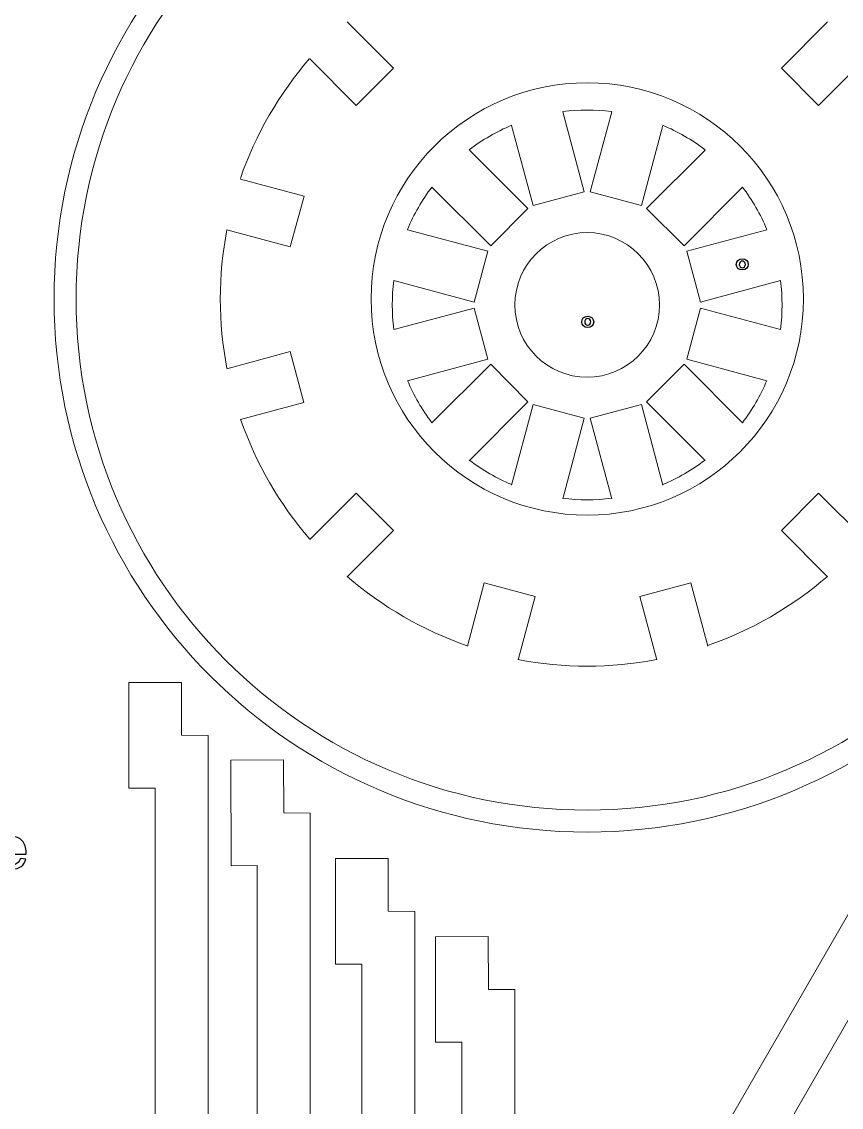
# Model space of a CAD drawing. Header units: centimetres. Extents: x -233 to -82, y 123 to 153.
# Drawn here: x -161.91 to -157.1, y 137.49 to 143.86 of the extents above; entities that cross this region are included whole.
import ezdxf

# ---------------------------------------------------------------- set-up
doc = ezdxf.new("R2010")
doc.units = ezdxf.units.CM
doc.header["$MEASUREMENT"] = 0
doc.layers.add('layer 1', color=7, linetype='Continuous')

msp = doc.modelspace()

# ---------------------------------------------------------------- linework, layer by layer
at = {"layer": 'layer 1', "color": 1, "lineweight": 9}
for points, knots in [([(-161.71951, 142.23415), (-161.71951, 140.50578), (-160.31839, 139.10465), (-158.59002, 139.10465), (-158.59002, 139.10465), (-156.86166, 139.10465), (-155.46054, 140.50578), (-155.46054, 142.23415), (-155.46054, 142.23415), (-155.46054, 143.96251), (-156.86166, 145.36364), (-158.59002, 145.36364), (-158.59002, 145.36364), (-160.31839, 145.36364), (-161.71951, 143.96251), (-161.71951, 142.23415)], [0, 0, 0, 0, 0.2, 0.2, 0.2, 0.2, 0.4, 0.4, 0.4, 0.4, 0.6, 0.6, 0.6, 0.6, 1, 1, 1, 1]), ([(-161.59039, 142.23415), (-161.59039, 140.57708), (-160.24709, 139.23377), (-158.59002, 139.23377), (-158.59002, 139.23377), (-156.93299, 139.23377), (-155.58965, 140.57708), (-155.58965, 142.23415), (-155.58965, 142.23415), (-155.58965, 143.89121), (-156.93299, 145.23456), (-158.59002, 145.23456), (-158.59002, 145.23456), (-160.24709, 145.23456), (-161.59039, 143.89121), (-161.59039, 142.23415)], [0, 0, 0, 0, 0.2, 0.2, 0.2, 0.2, 0.4, 0.4, 0.4, 0.4, 0.6, 0.6, 0.6, 0.6, 1, 1, 1, 1]), ([(-159.99862, 143.86081), (-159.99862, 143.86081), (-159.72769, 143.58988), (-159.72769, 143.58988), (-159.72769, 143.58988), (-159.72769, 143.58988), (-159.9457, 143.36975), (-159.9457, 143.36975), (-159.9457, 143.36975), (-159.9457, 143.36975), (-160.21875, 143.6428), (-160.21875, 143.6428)], [0, 0, 0, 0, 0.25, 0.25, 0.25, 0.25, 0.5, 0.5, 0.5, 0.5, 1, 1, 1, 1]), ([(-156.95912, 143.64281), (-156.95912, 143.64281), (-157.23213, 143.36976), (-157.23213, 143.36976), (-157.23213, 143.36976), (-157.23213, 143.36976), (-157.45018, 143.5899), (-157.45018, 143.5899)], [0, 0, 0, 0, 0.3333333, 0.3333333, 0.3333333, 0.3333333, 1, 1, 1, 1]), ([(-159.85896, 142.23418), (-159.85896, 141.53332), (-159.29081, 140.9652), (-158.58998, 140.9652), (-158.58998, 140.9652), (-157.88919, 140.9652), (-157.32107, 141.53332), (-157.32107, 142.23418), (-157.32107, 142.23418), (-157.32107, 142.93497), (-157.88919, 143.50309), (-158.58998, 143.50309), (-158.58998, 143.50309), (-159.29081, 143.50309), (-159.85896, 142.93497), (-159.85896, 142.23418)], [0, 0, 0, 0, 0.2, 0.2, 0.2, 0.2, 0.4, 0.4, 0.4, 0.4, 0.6, 0.6, 0.6, 0.6, 1, 1, 1, 1]), ([(-158.73334, 143.33268), (-158.73334, 143.33268), (-158.60849, 142.86278), (-158.60849, 142.86278), (-158.60849, 142.86278), (-158.60849, 142.86278), (-158.90691, 142.78228), (-158.90691, 142.78228), (-158.90691, 142.78228), (-158.90691, 142.78228), (-159.03391, 143.25221), (-159.03391, 143.25221)], [0, 0, 0, 0, 0.25, 0.25, 0.25, 0.25, 0.5, 0.5, 0.5, 0.5, 1, 1, 1, 1]), ([(-158.14705, 143.25221), (-158.14705, 143.25221), (-158.2719, 142.78231), (-158.2719, 142.78231), (-158.2719, 142.78231), (-158.2719, 142.78231), (-158.57247, 142.86277), (-158.57247, 142.86277), (-158.57247, 142.86277), (-158.57247, 142.86277), (-158.44547, 143.33267), (-158.44547, 143.33267)], [0, 0, 0, 0, 0.25, 0.25, 0.25, 0.25, 0.5, 0.5, 0.5, 0.5, 1, 1, 1, 1]), ([(-159.28159, 143.10827), (-159.28159, 143.10827), (-158.93866, 142.7654), (-158.93866, 142.7654), (-158.93866, 142.7654), (-158.93866, 142.7654), (-159.15667, 142.54527), (-159.15667, 142.54527), (-159.15667, 142.54527), (-159.15667, 142.54527), (-159.50173, 142.89025), (-159.50173, 142.89025)], [0, 0, 0, 0, 0.25, 0.25, 0.25, 0.25, 0.5, 0.5, 0.5, 0.5, 1, 1, 1, 1]), ([(-157.67928, 142.89026), (-157.67928, 142.89026), (-158.02214, 142.54528), (-158.02214, 142.54528), (-158.02214, 142.54528), (-158.02214, 142.54528), (-158.24228, 142.76542), (-158.24228, 142.76542), (-158.24228, 142.76542), (-158.24228, 142.76542), (-157.8973, 143.10828), (-157.8973, 143.10828)], [0, 0, 0, 0, 0.25, 0.25, 0.25, 0.25, 0.5, 0.5, 0.5, 0.5, 1, 1, 1, 1]), ([(-160.62518, 142.93794), (-160.62518, 142.93794), (-160.25265, 142.83846), (-160.25265, 142.83846), (-160.25265, 142.83846), (-160.25265, 142.83846), (-160.33308, 142.54005), (-160.33308, 142.54005), (-160.33308, 142.54005), (-160.33308, 142.54005), (-160.70561, 142.63953), (-160.70561, 142.63953)], [0, 0, 0, 0, 0.25, 0.25, 0.25, 0.25, 0.5, 0.5, 0.5, 0.5, 1, 1, 1, 1]), ([(-159.64567, 142.6405), (-159.64567, 142.6405), (-159.17362, 142.51565), (-159.17362, 142.51565), (-159.17362, 142.51565), (-159.17362, 142.51565), (-159.25402, 142.21501), (-159.25402, 142.21501), (-159.25402, 142.21501), (-159.25402, 142.21501), (-159.72607, 142.34208), (-159.72607, 142.34208)], [0, 0, 0, 0, 0.25, 0.25, 0.25, 0.25, 0.5, 0.5, 0.5, 0.5, 1, 1, 1, 1]), ([(-159.01487, 142.19918), (-159.01487, 141.96483), (-158.82483, 141.77482), (-158.59052, 141.77482), (-158.59052, 141.77482), (-158.35609, 141.77482), (-158.16605, 141.96483), (-158.16605, 142.19918), (-158.16605, 142.19918), (-158.16605, 142.4336), (-158.35609, 142.62354), (-158.59052, 142.62354), (-158.59052, 142.62354), (-158.82483, 142.62354), (-159.01487, 142.4336), (-159.01487, 142.19918)], [0, 0, 0, 0, 0.2, 0.2, 0.2, 0.2, 0.4, 0.4, 0.4, 0.4, 0.6, 0.6, 0.6, 0.6, 1, 1, 1, 1]), ([(-157.45486, 142.34208), (-157.45486, 142.34208), (-157.92476, 142.21501), (-157.92476, 142.21501), (-157.92476, 142.21501), (-157.92476, 142.21501), (-158.00527, 142.51565), (-158.00527, 142.51565), (-158.00527, 142.51565), (-158.00527, 142.51565), (-157.53533, 142.6405), (-157.53533, 142.6405)], [0, 0, 0, 0, 0.25, 0.25, 0.25, 0.25, 0.5, 0.5, 0.5, 0.5, 1, 1, 1, 1]), ([(-159.72608, 142.05421), (-159.72608, 142.05421), (-159.25403, 142.17913), (-159.25403, 142.17913), (-159.25403, 142.17913), (-159.25403, 142.17913), (-159.17363, 141.88064), (-159.17363, 141.88064), (-159.17363, 141.88064), (-159.17363, 141.88064), (-159.64568, 141.75364), (-159.64568, 141.75364)], [0, 0, 0, 0, 0.25, 0.25, 0.25, 0.25, 0.5, 0.5, 0.5, 0.5, 1, 1, 1, 1]), ([(-157.53534, 141.75366), (-157.53534, 141.75366), (-158.00524, 141.88066), (-158.00524, 141.88066), (-158.00524, 141.88066), (-158.00524, 141.88066), (-157.92477, 142.17914), (-157.92477, 142.17914), (-157.92477, 142.17914), (-157.92477, 142.17914), (-157.45487, 142.05423), (-157.45487, 142.05423)], [0, 0, 0, 0, 0.25, 0.25, 0.25, 0.25, 0.5, 0.5, 0.5, 0.5, 1, 1, 1, 1]), ([(-160.70562, 141.82456), (-160.70562, 141.82456), (-160.33305, 141.92619), (-160.33305, 141.92619), (-160.33305, 141.92619), (-160.33305, 141.92619), (-160.25266, 141.62563), (-160.25266, 141.62563), (-160.25266, 141.62563), (-160.25266, 141.62563), (-160.62519, 141.52614), (-160.62519, 141.52614)], [0, 0, 0, 0, 0.25, 0.25, 0.25, 0.25, 0.5, 0.5, 0.5, 0.5, 1, 1, 1, 1]), ([(-159.50173, 141.50602), (-159.50173, 141.50602), (-159.15668, 141.851), (-159.15668, 141.851), (-159.15668, 141.851), (-159.15668, 141.851), (-158.93867, 141.63087), (-158.93867, 141.63087), (-158.93867, 141.63087), (-158.93867, 141.63087), (-159.2816, 141.28589), (-159.2816, 141.28589)], [0, 0, 0, 0, 0.25, 0.25, 0.25, 0.25, 0.5, 0.5, 0.5, 0.5, 1, 1, 1, 1]), ([(-157.89729, 141.28588), (-157.89729, 141.28588), (-158.24227, 141.63086), (-158.24227, 141.63086), (-158.24227, 141.63086), (-158.24227, 141.63086), (-158.02213, 141.85103), (-158.02213, 141.85103), (-158.02213, 141.85103), (-158.02213, 141.85103), (-157.67927, 141.50602), (-157.67927, 141.50602)], [0, 0, 0, 0, 0.25, 0.25, 0.25, 0.25, 0.5, 0.5, 0.5, 0.5, 1, 1, 1, 1]), ([(-159.03389, 141.14195), (-159.03389, 141.14195), (-158.90689, 141.61393), (-158.90689, 141.61393), (-158.90689, 141.61393), (-158.90689, 141.61393), (-158.60848, 141.53353), (-158.60848, 141.53353), (-158.60848, 141.53353), (-158.60848, 141.53353), (-158.73332, 141.06148), (-158.73332, 141.06148)], [0, 0, 0, 0, 0.25, 0.25, 0.25, 0.25, 0.5, 0.5, 0.5, 0.5, 1, 1, 1, 1]), ([(-158.44547, 141.06147), (-158.44547, 141.06147), (-158.57247, 141.53352), (-158.57247, 141.53352), (-158.57247, 141.53352), (-158.57247, 141.53352), (-158.2719, 141.61392), (-158.2719, 141.61392), (-158.2719, 141.61392), (-158.2719, 141.61392), (-158.14705, 141.14194), (-158.14705, 141.14194)], [0, 0, 0, 0, 0.25, 0.25, 0.25, 0.25, 0.5, 0.5, 0.5, 0.5, 1, 1, 1, 1]), ([(-160.21876, 140.82128), (-160.21876, 140.82128), (-159.94571, 141.09433), (-159.94571, 141.09433), (-159.94571, 141.09433), (-159.94571, 141.09433), (-159.72769, 140.87419), (-159.72769, 140.87419), (-159.72769, 140.87419), (-159.72769, 140.87419), (-159.99863, 140.60326), (-159.99863, 140.60326)], [0, 0, 0, 0, 0.25, 0.25, 0.25, 0.25, 0.5, 0.5, 0.5, 0.5, 1, 1, 1, 1]), ([(-157.17922, 140.60327), (-157.17922, 140.60327), (-157.45019, 140.87421), (-157.45019, 140.87421), (-157.45019, 140.87421), (-157.45019, 140.87421), (-157.23214, 141.09434), (-157.23214, 141.09434), (-157.23214, 141.09434), (-157.23214, 141.09434), (-156.95913, 140.82129), (-156.95913, 140.82129)], [0, 0, 0, 0, 0.25, 0.25, 0.25, 0.25, 0.5, 0.5, 0.5, 0.5, 1, 1, 1, 1]), ([(-153.49131, 140.92167), (-153.49131, 140.92167), (-156.85045, 138.98068), (-156.85045, 138.98068), (-156.85045, 138.98068), (-156.85045, 138.98068), (-158.78932, 135.62158), (-158.78932, 135.62158), (-158.78932, 135.62158), (-158.78932, 135.62158), (-158.78716, 131.73961), (-158.78716, 131.73961), (-158.78716, 131.73961), (-158.78716, 131.73961), (-156.84833, 128.38043), (-156.84833, 128.38043), (-156.84833, 128.38043), (-156.84833, 128.38043), (-153.48704, 126.4416), (-153.48704, 126.4416), (-153.48704, 126.4416), (-153.48704, 126.4416), (-153.04469, 126.4416), (-153.04469, 126.4416), (-153.04469, 126.4416), (-153.04469, 126.4416), (-153.04469, 126.75275), (-153.04469, 126.75275), (-153.04469, 126.75275), (-153.04469, 126.75275), (-153.40449, 126.75275), (-153.40449, 126.75275), (-153.40449, 126.75275), (-153.40449, 126.75275), (-156.61974, 128.60695), (-156.61974, 128.60695), (-156.61974, 128.60695), (-156.61974, 128.60695), (-158.47813, 131.82428), (-158.47813, 131.82428), (-158.47813, 131.82428), (-158.47813, 131.82428), (-158.47813, 135.53691), (-158.47813, 135.53691), (-158.47813, 135.53691), (-158.47813, 135.53691), (-156.62394, 138.75425), (-156.62394, 138.75425), (-156.62394, 138.75425), (-156.62394, 138.75425), (-153.40664, 140.61263), (-153.40664, 140.61263), (-153.40664, 140.61263), (-153.40664, 140.61263), (-152.04347, 140.61263), (-152.04347, 140.61263), (-152.04347, 140.61263), (-152.04347, 140.61263), (-152.04347, 140.92167), (-152.04347, 140.92167), (-152.04347, 140.92167), (-152.04347, 140.92167), (-153.49131, 140.92167), (-153.49131, 140.92167)], [0, 0, 0, 0, 0.0588235, 0.0588235, 0.0588235, 0.0588235, 0.1176471, 0.1176471, 0.1176471, 0.1176471, 0.1764706, 0.1764706, 0.1764706, 0.1764706, 0.2352941, 0.2352941, 0.2352941, 0.2352941, 0.2941176, 0.2941176, 0.2941176, 0.2941176, 0.3529412, 0.3529412, 0.3529412, 0.3529412, 0.4117647, 0.4117647, 0.4117647, 0.4117647, 0.4705882, 0.4705882, 0.4705882, 0.4705882, 0.5294118, 0.5294118, 0.5294118, 0.5294118, 0.5882353, 0.5882353, 0.5882353, 0.5882353, 0.6470588, 0.6470588, 0.6470588, 0.6470588, 0.7058824, 0.7058824, 0.7058824, 0.7058824, 0.7647059, 0.7647059, 0.7647059, 0.7647059, 0.8235294, 0.8235294, 0.8235294, 0.8235294, 0.8823529, 0.8823529, 0.8823529, 0.8823529, 1, 1, 1, 1]), ([(-159.29379, 140.19689), (-159.29379, 140.19689), (-159.19434, 140.56731), (-159.19434, 140.56731), (-159.19434, 140.56731), (-159.19434, 140.56731), (-158.89586, 140.48684), (-158.89586, 140.48684), (-158.89586, 140.48684), (-158.89586, 140.48684), (-158.99534, 140.11642), (-158.99534, 140.11642)], [0, 0, 0, 0, 0.25, 0.25, 0.25, 0.25, 0.5, 0.5, 0.5, 0.5, 1, 1, 1, 1]), ([(-158.18254, 140.11641), (-158.18254, 140.11641), (-158.28202, 140.48683), (-158.28202, 140.48683), (-158.28202, 140.48683), (-158.28202, 140.48683), (-157.98146, 140.5673), (-157.98146, 140.5673), (-157.98146, 140.5673), (-157.98146, 140.5673), (-157.88194, 140.19688), (-157.88194, 140.19688)], [0, 0, 0, 0, 0.25, 0.25, 0.25, 0.25, 0.5, 0.5, 0.5, 0.5, 1, 1, 1, 1]), ([(-160.8152, 135.58123), (-160.8152, 135.58123), (-160.81611, 139.67214), (-160.81611, 139.67214), (-160.81611, 139.67214), (-160.81611, 139.67214), (-160.97077, 139.67334), (-160.97077, 139.67334), (-160.97077, 139.67334), (-160.97077, 139.67334), (-160.97134, 139.98339), (-160.97134, 139.98339), (-160.97134, 139.98339), (-160.97134, 139.98339), (-161.28139, 139.98283), (-161.28139, 139.98283), (-161.28139, 139.98283), (-161.28139, 139.98283), (-161.28023, 139.36268), (-161.28023, 139.36268), (-161.28023, 139.36268), (-161.28023, 139.36268), (-161.12663, 139.36335), (-161.12663, 139.36335), (-161.12663, 139.36335), (-161.12663, 139.36335), (-161.12631, 135.58246), (-161.12631, 135.58246), (-161.12631, 135.58246), (-161.12631, 135.58246), (-161.21345, 135.58102), (-161.21345, 135.58102), (-161.21345, 135.58102), (-161.21345, 135.58102), (-161.21468, 135.26994), (-161.21468, 135.26994), (-161.21468, 135.26994), (-161.21468, 135.26994), (-161.3523, 135.27114), (-161.3523, 135.27114), (-161.3523, 135.27114), (-161.3523, 135.27114), (-161.35353, 134.96002), (-161.35353, 134.96002), (-161.35353, 134.96002), (-161.35353, 134.96002), (-161.54051, 134.96207), (-161.54051, 134.96207), (-161.54051, 134.96207), (-161.54051, 134.96207), (-161.54171, 134.65095), (-161.54171, 134.65095)], [0, 0, 0, 0, 0.0714286, 0.0714286, 0.0714286, 0.0714286, 0.1428571, 0.1428571, 0.1428571, 0.1428571, 0.2142857, 0.2142857, 0.2142857, 0.2142857, 0.2857143, 0.2857143, 0.2857143, 0.2857143, 0.3571429, 0.3571429, 0.3571429, 0.3571429, 0.4285714, 0.4285714, 0.4285714, 0.4285714, 0.5, 0.5, 0.5, 0.5, 0.5714286, 0.5714286, 0.5714286, 0.5714286, 0.6428571, 0.6428571, 0.6428571, 0.6428571, 0.7142857, 0.7142857, 0.7142857, 0.7142857, 0.7857143, 0.7857143, 0.7857143, 0.7857143, 0.8571429, 0.8571429, 0.8571429, 0.8571429, 1, 1, 1, 1]), ([(-160.21595, 135.12575), (-160.21595, 135.12575), (-160.21684, 139.21666), (-160.21684, 139.21666), (-160.21684, 139.21666), (-160.21684, 139.21666), (-160.37153, 139.21782), (-160.37153, 139.21782), (-160.37153, 139.21782), (-160.37153, 139.21782), (-160.37209, 139.52788), (-160.37209, 139.52788), (-160.37209, 139.52788), (-160.37209, 139.52788), (-160.68215, 139.52735), (-160.68215, 139.52735), (-160.68215, 139.52735), (-160.68215, 139.52735), (-160.68099, 138.90717), (-160.68099, 138.90717), (-160.68099, 138.90717), (-160.68099, 138.90717), (-160.52739, 138.90787), (-160.52739, 138.90787), (-160.52739, 138.90787), (-160.52739, 138.90787), (-160.52707, 135.12699), (-160.52707, 135.12699), (-160.52707, 135.12699), (-160.52707, 135.12699), (-160.6142, 135.12554), (-160.6142, 135.12554), (-160.6142, 135.12554), (-160.6142, 135.12554), (-160.61544, 134.81446), (-160.61544, 134.81446), (-160.61544, 134.81446), (-160.61544, 134.81446), (-160.75306, 134.81566), (-160.75306, 134.81566), (-160.75306, 134.81566), (-160.75306, 134.81566), (-160.75429, 134.50454), (-160.75429, 134.50454), (-160.75429, 134.50454), (-160.75429, 134.50454), (-160.94126, 134.50659), (-160.94126, 134.50659), (-160.94126, 134.50659), (-160.94126, 134.50659), (-160.94246, 134.19548), (-160.94246, 134.19548)], [0, 0, 0, 0, 0.0714286, 0.0714286, 0.0714286, 0.0714286, 0.1428571, 0.1428571, 0.1428571, 0.1428571, 0.2142857, 0.2142857, 0.2142857, 0.2142857, 0.2857143, 0.2857143, 0.2857143, 0.2857143, 0.3571429, 0.3571429, 0.3571429, 0.3571429, 0.4285714, 0.4285714, 0.4285714, 0.4285714, 0.5, 0.5, 0.5, 0.5, 0.5714286, 0.5714286, 0.5714286, 0.5714286, 0.6428571, 0.6428571, 0.6428571, 0.6428571, 0.7142857, 0.7142857, 0.7142857, 0.7142857, 0.7857143, 0.7857143, 0.7857143, 0.7857143, 0.8571429, 0.8571429, 0.8571429, 0.8571429, 1, 1, 1, 1]), ([(-159.60218, 134.54811), (-159.60218, 134.54811), (-159.60306, 138.63903), (-159.60306, 138.63903), (-159.60306, 138.63903), (-159.60306, 138.63903), (-159.75772, 138.64019), (-159.75772, 138.64019), (-159.75772, 138.64019), (-159.75772, 138.64019), (-159.75832, 138.95024), (-159.75832, 138.95024), (-159.75832, 138.95024), (-159.75832, 138.95024), (-160.06837, 138.94971), (-160.06837, 138.94971), (-160.06837, 138.94971), (-160.06837, 138.94971), (-160.06721, 138.32954), (-160.06721, 138.32954), (-160.06721, 138.32954), (-160.06721, 138.32954), (-159.91357, 138.33024), (-159.91357, 138.33024), (-159.91357, 138.33024), (-159.91357, 138.33024), (-159.91329, 134.54935), (-159.91329, 134.54935), (-159.91329, 134.54935), (-159.91329, 134.54935), (-160.00043, 134.5479), (-160.00043, 134.5479), (-160.00043, 134.5479), (-160.00043, 134.5479), (-160.00166, 134.23682), (-160.00166, 134.23682), (-160.00166, 134.23682), (-160.00166, 134.23682), (-160.13928, 134.23802), (-160.13928, 134.23802), (-160.13928, 134.23802), (-160.13928, 134.23802), (-160.14052, 133.92691), (-160.14052, 133.92691), (-160.14052, 133.92691), (-160.14052, 133.92691), (-160.32749, 133.92895), (-160.32749, 133.92895), (-160.32749, 133.92895), (-160.32749, 133.92895), (-160.32869, 133.61784), (-160.32869, 133.61784)], [0, 0, 0, 0, 0.0714286, 0.0714286, 0.0714286, 0.0714286, 0.1428571, 0.1428571, 0.1428571, 0.1428571, 0.2142857, 0.2142857, 0.2142857, 0.2142857, 0.2857143, 0.2857143, 0.2857143, 0.2857143, 0.3571429, 0.3571429, 0.3571429, 0.3571429, 0.4285714, 0.4285714, 0.4285714, 0.4285714, 0.5, 0.5, 0.5, 0.5, 0.5714286, 0.5714286, 0.5714286, 0.5714286, 0.6428571, 0.6428571, 0.6428571, 0.6428571, 0.7142857, 0.7142857, 0.7142857, 0.7142857, 0.7857143, 0.7857143, 0.7857143, 0.7857143, 0.8571429, 0.8571429, 0.8571429, 0.8571429, 1, 1, 1, 1]), ([(-157.83085, 132.95483), (-157.25303, 130.79861), (-155.16664, 129.40465), (-152.95349, 129.69611), (-152.95349, 129.69611), (-150.74038, 129.98758), (-149.08596, 131.87416), (-149.0861, 134.10647), (-149.0861, 134.10647), (-149.08624, 136.33867), (-150.74077, 138.22512), (-152.95392, 138.51637), (-152.95392, 138.51637), (-155.1671, 138.80761), (-157.25339, 137.41348), (-157.83099, 135.25727)], [0, 0, 0, 0, 0.2, 0.2, 0.2, 0.2, 0.4, 0.4, 0.4, 0.4, 0.6, 0.6, 0.6, 0.6, 1, 1, 1, 1]), ([(-159.01503, 134.08912), (-159.01503, 134.08912), (-159.01591, 138.18004), (-159.01591, 138.18004), (-159.01591, 138.18004), (-159.01591, 138.18004), (-159.17057, 138.18121), (-159.17057, 138.18121), (-159.17057, 138.18121), (-159.17057, 138.18121), (-159.17117, 138.49126), (-159.17117, 138.49126), (-159.17117, 138.49126), (-159.17117, 138.49126), (-159.48122, 138.49073), (-159.48122, 138.49073), (-159.48122, 138.49073), (-159.48122, 138.49073), (-159.48006, 137.87055), (-159.48006, 137.87055), (-159.48006, 137.87055), (-159.48006, 137.87055), (-159.32642, 137.87125), (-159.32642, 137.87125), (-159.32642, 137.87125), (-159.32642, 137.87125), (-159.32614, 134.09036), (-159.32614, 134.09036), (-159.32614, 134.09036), (-159.32614, 134.09036), (-159.41328, 134.08891), (-159.41328, 134.08891), (-159.41328, 134.08891), (-159.41328, 134.08891), (-159.41451, 133.77783), (-159.41451, 133.77783), (-159.41451, 133.77783), (-159.41451, 133.77783), (-159.55213, 133.77903), (-159.55213, 133.77903), (-159.55213, 133.77903), (-159.55213, 133.77903), (-159.55337, 133.46792), (-159.55337, 133.46792), (-159.55337, 133.46792), (-159.55337, 133.46792), (-159.74034, 133.46996), (-159.74034, 133.46996), (-159.74034, 133.46996), (-159.74034, 133.46996), (-159.74154, 133.15885), (-159.74154, 133.15885)], [0, 0, 0, 0, 0.0714286, 0.0714286, 0.0714286, 0.0714286, 0.1428571, 0.1428571, 0.1428571, 0.1428571, 0.2142857, 0.2142857, 0.2142857, 0.2142857, 0.2857143, 0.2857143, 0.2857143, 0.2857143, 0.3571429, 0.3571429, 0.3571429, 0.3571429, 0.4285714, 0.4285714, 0.4285714, 0.4285714, 0.5, 0.5, 0.5, 0.5, 0.5714286, 0.5714286, 0.5714286, 0.5714286, 0.6428571, 0.6428571, 0.6428571, 0.6428571, 0.7142857, 0.7142857, 0.7142857, 0.7142857, 0.7857143, 0.7857143, 0.7857143, 0.7857143, 0.8571429, 0.8571429, 0.8571429, 0.8571429, 1, 1, 1, 1])]:
    msp.add_open_spline(points, degree=3, knots=knots, dxfattribs=at)
for points in [[(-157.45018, 143.5899), (-157.45018, 143.5899), (-157.17921, 143.86083), (-157.17921, 143.86083)], [(-160.22011, 143.64495), (-160.39893, 143.43832), (-160.53683, 143.19942), (-160.62633, 142.94119)], [(-158.44671, 143.3342), (-158.54214, 143.34626), (-158.63866, 143.34626), (-158.73408, 143.3342)], [(-159.03354, 143.25393), (-159.12223, 143.21671), (-159.20588, 143.16841), (-159.28243, 143.11028)], [(-157.89852, 143.11027), (-157.97515, 143.16841), (-158.05872, 143.21674), (-158.14741, 143.25392)], [(-159.50153, 142.89116), (-159.55974, 142.81454), (-159.608, 142.73089), (-159.64525, 142.64227)], [(-157.53569, 142.64229), (-157.57298, 142.7309), (-157.6212, 142.81455), (-157.67941, 142.89117)], [(-160.705, 142.64056), (-160.75668, 142.37185), (-160.75672, 142.09584), (-160.70521, 141.82716)], [(-159.72546, 142.34291), (-159.73759, 142.24755), (-159.73759, 142.15103), (-159.72546, 142.05557)], [(-157.45549, 142.05545), (-157.44342, 142.15088), (-157.44335, 142.2474), (-157.45549, 142.34282)], [(-159.64526, 141.75614), (-159.60797, 141.66745), (-159.55974, 141.58381), (-159.50154, 141.50725)], [(-157.67942, 141.50727), (-157.62121, 141.58382), (-157.57295, 141.66746), (-157.5357, 141.75615)], [(-160.6248, 141.52842), (-160.53516, 141.26997), (-160.39719, 141.03086), (-160.21826, 140.82403)], [(-159.28242, 141.28809), (-159.20587, 141.22995), (-159.12222, 141.18169), (-159.03353, 141.14444)], [(-158.1474, 141.14443), (-158.05871, 141.18171), (-157.97514, 141.22994), (-157.89851, 141.28808)], [(-158.73424, 141.06423), (-158.63881, 141.05209), (-158.54229, 141.05209), (-158.44686, 141.06415)], [(-159.99941, 140.60568), (-159.79254, 140.42661), (-159.5535, 140.28854), (-159.29513, 140.19883)], [(-157.8843, 140.19937), (-157.62585, 140.28901), (-157.38674, 140.42695), (-157.17984, 140.60588)], [(-158.99679, 140.11703), (-158.7284, 140.06549), (-158.45259, 140.06549), (-158.18417, 140.11717)]]:
    msp.add_open_spline(points, degree=3, dxfattribs=at)
at = {"layer": 'layer 1'}
for points, knots in [([(-157.67987, 142.40444), (-157.65977, 142.40444), (-157.64457, 142.41824), (-157.64457, 142.43694), (-157.64457, 142.43694), (-157.64457, 142.45564), (-157.65837, 142.47014), (-157.67957, 142.47014), (-157.67957, 142.47014), (-157.70177, 142.47014), (-157.71547, 142.45524), (-157.71547, 142.43654), (-157.71547, 142.43654), (-157.71547, 142.41864), (-157.70107, 142.40444), (-157.67987, 142.40444)], [0, 0, 0, 0, 0.2, 0.2, 0.2, 0.2, 0.4, 0.4, 0.4, 0.4, 0.6, 0.6, 0.6, 0.6, 1, 1, 1, 1]), ([(-157.68027, 142.41754), (-157.69047, 142.41754), (-157.69747, 142.42744), (-157.69747, 142.43654), (-157.69747, 142.43654), (-157.69747, 142.44754), (-157.69117, 142.45674), (-157.68027, 142.45674), (-157.68027, 142.45674), (-157.66897, 142.45674), (-157.66187, 142.44784), (-157.66187, 142.43734), (-157.66187, 142.43734), (-157.66187, 142.42674), (-157.66897, 142.41754), (-157.68027, 142.41754)], [0, 0, 0, 0, 0.2, 0.2, 0.2, 0.2, 0.4, 0.4, 0.4, 0.4, 0.6, 0.6, 0.6, 0.6, 1, 1, 1, 1]), ([(-158.58718, 142.06682), (-158.56708, 142.06682), (-158.55188, 142.08062), (-158.55188, 142.09932), (-158.55188, 142.09932), (-158.55188, 142.11802), (-158.56568, 142.13252), (-158.58688, 142.13252), (-158.58688, 142.13252), (-158.60908, 142.13252), (-158.62278, 142.11762), (-158.62278, 142.09892), (-158.62278, 142.09892), (-158.62278, 142.08102), (-158.60838, 142.06682), (-158.58718, 142.06682)], [0, 0, 0, 0, 0.2, 0.2, 0.2, 0.2, 0.4, 0.4, 0.4, 0.4, 0.6, 0.6, 0.6, 0.6, 1, 1, 1, 1]), ([(-158.58758, 142.07992), (-158.59778, 142.07992), (-158.60478, 142.08982), (-158.60478, 142.09892), (-158.60478, 142.09892), (-158.60478, 142.10992), (-158.59848, 142.11912), (-158.58758, 142.11912), (-158.58758, 142.11912), (-158.57628, 142.11912), (-158.56918, 142.11022), (-158.56918, 142.09972), (-158.56918, 142.09972), (-158.56918, 142.08912), (-158.57628, 142.07992), (-158.58758, 142.07992)], [0, 0, 0, 0, 0.2, 0.2, 0.2, 0.2, 0.4, 0.4, 0.4, 0.4, 0.6, 0.6, 0.6, 0.6, 1, 1, 1, 1]), ([(-161.9169, 138.9502), (-161.9169, 138.9502), (-161.8849, 138.9462), (-161.8849, 138.9462), (-161.8849, 138.9462), (-161.89, 138.9275), (-161.8993, 138.913), (-161.913, 138.9027), (-161.913, 138.9027), (-161.9267, 138.8924), (-161.9441, 138.8872), (-161.9653, 138.8872), (-161.9653, 138.8872), (-161.9921, 138.8872), (-162.0133, 138.8954), (-162.029, 138.9119), (-162.029, 138.9119), (-162.0447, 138.9284), (-162.0525, 138.9515), (-162.0525, 138.9812), (-162.0525, 138.9812), (-162.0525, 139.012), (-162.0446, 139.0359), (-162.0287, 139.0529), (-162.0287, 139.0529), (-162.0128, 139.0699), (-161.9923, 139.0784), (-161.967, 139.0784), (-161.967, 139.0784), (-161.9426, 139.0784), (-161.9226, 139.0701), (-161.9071, 139.0534), (-161.9071, 139.0534), (-161.8916, 139.0367), (-161.8838, 139.0133), (-161.8838, 138.9831), (-161.8838, 138.9831), (-161.8838, 138.9813), (-161.8839, 138.9785), (-161.884, 138.9748), (-161.884, 138.9748), (-161.884, 138.9748), (-162.0204, 138.9748), (-162.0204, 138.9748), (-162.0204, 138.9748), (-162.0193, 138.9547), (-162.0136, 138.9394), (-162.0034, 138.9287), (-162.0034, 138.9287), (-161.9932, 138.918), (-161.9804, 138.9127), (-161.9651, 138.9127), (-161.9651, 138.9127), (-161.9538, 138.9127), (-161.9441, 138.9157), (-161.936, 138.9217), (-161.936, 138.9217), (-161.928, 138.9276), (-161.9216, 138.9371), (-161.9169, 138.9502)], [0, 0, 0, 0, 0.0625, 0.0625, 0.0625, 0.0625, 0.125, 0.125, 0.125, 0.125, 0.1875, 0.1875, 0.1875, 0.1875, 0.25, 0.25, 0.25, 0.25, 0.3125, 0.3125, 0.3125, 0.3125, 0.375, 0.375, 0.375, 0.375, 0.4375, 0.4375, 0.4375, 0.4375, 0.5, 0.5, 0.5, 0.5, 0.5625, 0.5625, 0.5625, 0.5625, 0.625, 0.625, 0.625, 0.625, 0.6875, 0.6875, 0.6875, 0.6875, 0.75, 0.75, 0.75, 0.75, 0.8125, 0.8125, 0.8125, 0.8125, 0.875, 0.875, 0.875, 0.875, 1, 1, 1, 1])]:
    msp.add_open_spline(points, degree=3, knots=knots, dxfattribs=at)

doc.saveas('drawing.dxf')
